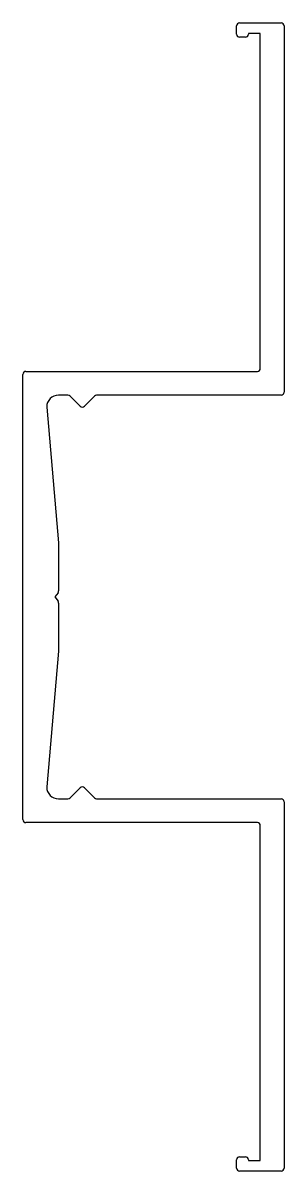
# Model space of a CAD drawing. Extents: x 2.8 to 24.8, y 2.9 to 99.6.
import ezdxf

# ---------------------------------------------------------------- set-up
doc = ezdxf.new("R2010")
doc.units = 0
doc.layers.get('0').update_dxf_attribs({"linetype": 'CONTINUOUS'})

msp = doc.modelspace()

# ---------------------------------------------------------------- linework, layer by layer
for p, q in [((20.757, 98.646), (20.757, 99.346)), ((21.007, 99.596), (24.507, 99.596)), ((21.757, 98.696), (21.757, 98.646)), ((22.757, 98.696), (21.757, 98.696)), ((22.757, 70.496), (22.757, 98.696)), ((24.757, 99.346), (24.757, 68.496)), ((21.507, 98.396), (21.007, 98.396)), ((2.757, 32.496), (2.757, 69.996)), ((3.007, 70.246), (22.507, 70.246)), ((6.55, 68.246), (5.757, 68.246)), ((7.58, 67.319), (6.726, 68.173)), ((8.787, 68.173), (7.934, 67.319)), ((24.507, 68.246), (8.964, 68.246)), ((4.757, 67.246), (5.756, 55.82)), ((5.757, 55.799), (5.757, 51.753)), ((5.712, 51.61), (5.457, 51.246)), ((5.457, 51.246), (5.712, 50.882)), ((5.757, 50.738), (5.757, 46.693)), ((5.756, 46.671), (4.757, 35.246)), ((6.726, 34.319), (7.58, 35.173)), ((7.934, 35.173), (8.787, 34.319)), ((5.757, 34.246), (6.55, 34.246)), ((8.964, 34.246), (24.507, 34.246)), ((24.757, 33.996), (24.757, 3.146)), ((22.507, 32.246), (3.007, 32.246)), ((22.757, 3.796), (22.757, 31.996)), ((21.007, 4.096), (21.507, 4.096)), ((20.757, 3.146), (20.757, 3.846)), ((21.757, 3.846), (21.757, 3.796)), ((21.757, 3.796), (22.757, 3.796)), ((24.507, 2.896), (21.007, 2.896))]:
    msp.add_line(p, q)
for centre, radius, start, end in [((21.007, 99.346), 0.25, 90, 180), ((21.007, 98.646), 0.25, 180, 270), ((21.507, 98.646), 0.25, 270, 0), ((24.507, 99.346), 0.25, 360, 90), ((3.007, 69.996), 0.25, 90, 180), ((22.507, 70.496), 0.25, 270, 0), ((5.757, 67.246), 1, 90, 180), ((6.55, 67.996), 0.25, 45, 90), ((8.964, 67.996), 0.25, 90, 135), ((24.507, 68.496), 0.25, 270, 0), ((7.757, 67.496), 0.25, 225, 315), ((5.507, 55.799), 0.25, 360, 4.99725), ((5.507, 51.753), 0.25, 325.0239, 0), ((5.507, 50.738), 0.25, 0, 34.9761), ((5.507, 46.693), 0.25, 355.00275, 0), ((5.757, 35.246), 1, 180, 270), ((7.757, 34.996), 0.25, 45, 135), ((6.55, 34.496), 0.25, 270, 315), ((8.964, 34.496), 0.25, 225, 270), ((24.507, 33.996), 0.25, 360, 90), ((3.007, 32.496), 0.25, 180, 270), ((22.507, 31.996), 0.25, 0, 90), ((21.007, 3.846), 0.25, 90, 180), ((21.507, 3.846), 0.25, 360, 90), ((21.007, 3.146), 0.25, 180, 270), ((24.507, 3.146), 0.25, 270, 0)]:
    msp.add_arc(centre, radius, start, end)

doc.saveas('drawing.dxf')
